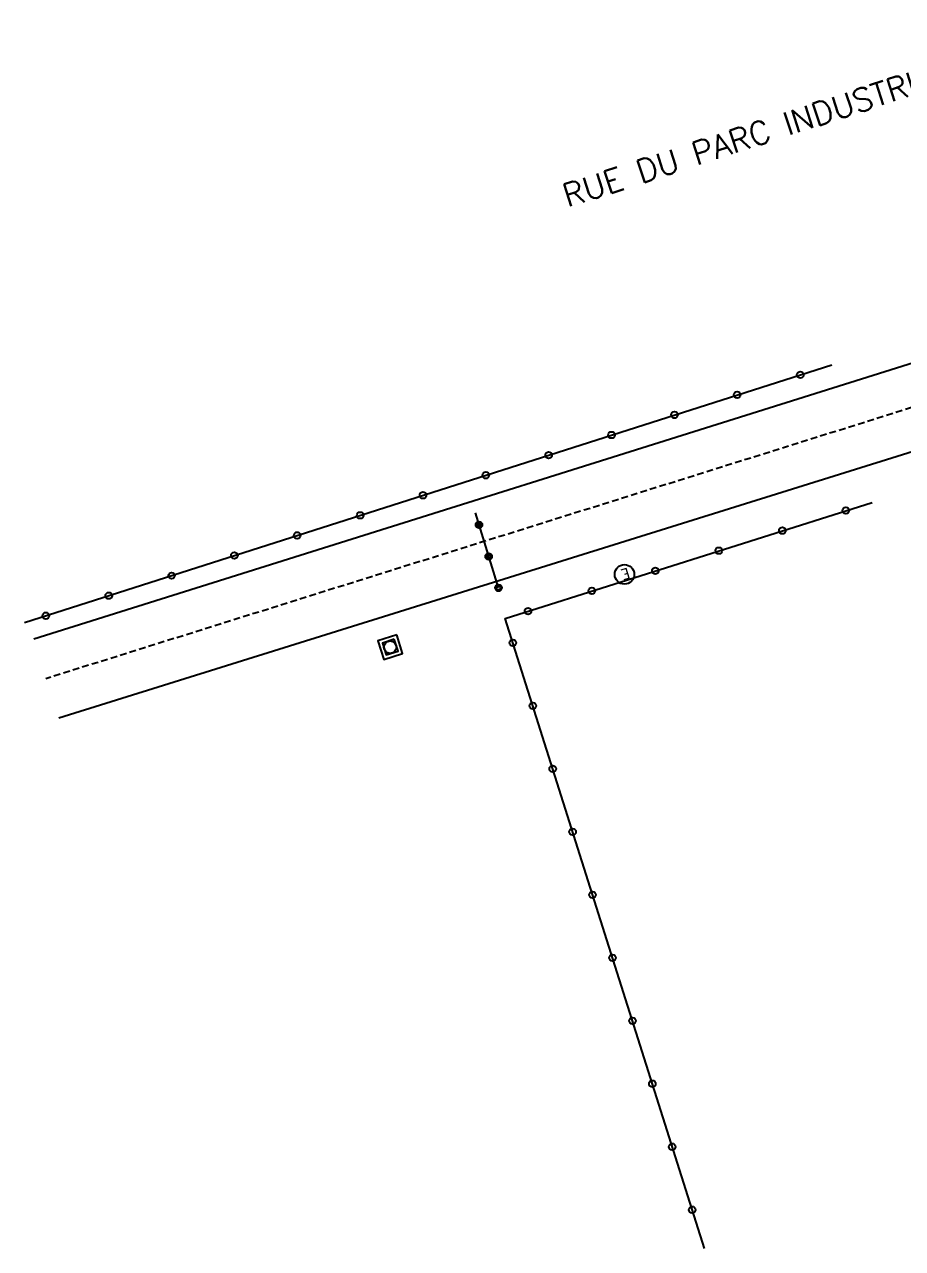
# Model space of a CAD drawing. Header units: millimetres. Extents: x 114000 to 115000, y 149000 to 150000.
# Drawn here: x 114099.3 to 114165.8, y 149517.1 to 149609.7 of the extents above; entities that cross this region are included whole.
import ezdxf
from ezdxf.enums import TextEntityAlignment as Align

# ---------------------------------------------------------------- set-up
doc = ezdxf.new("R2010")
doc.units = ezdxf.units.MM
doc.linetypes.add('DASHED', pattern=[0.75, 0.5, -0.25])
doc.layers.get('0').update_dxf_attribs({"linetype": 'CONTINUOUS'})
for name, color, linetype in [('W0001', 6, 'DASHED'), ('W0008', 7, 'CONTINUOUS'), ('W0322', 7, 'CONTINUOUS'), ('W0420', 7, 'CONTINUOUS'), ('W0471', 7, 'CONTINUOUS'), ('W0989', 7, 'CONTINUOUS')]:
    doc.layers.add(name, color=color, linetype=linetype)
doc.styles.get("Standard").update_dxf_attribs({"font": 'romans.shx', "width": 0.85})

# ---------------------------------------------------------------- blocks, each defined once
blk = doc.blocks.new('t322o')
at = {"color": 0, "linetype": 'Continuous'}
for radius in [0.25, 0.15]:
    blk.add_circle((0, 0), radius, dxfattribs=at)

msp = doc.modelspace()

# ---------------------------------------------------------------- linework, layer by layer
at = {"layer": 'W0001'}
msp.add_lwpolyline([(114248.783, 149606.507), (114100.962, 149560.234)], dxfattribs=at)
at = {"layer": 'W0008'}
for points in [[(114248.108, 149609.73), (114100.048, 149563.214)], [(114101.947, 149557.276), (114251.019, 149603.804)]]:
    msp.add_lwpolyline(points, dxfattribs=at)
at = {"layer": 'W0322'}
for points in [[(114099.347, 149564.491), (114160.422, 149583.984)], [(114150.797, 149517.125), (114135.711, 149564.797), (114163.484, 149573.578)], [(114135.204, 149567.1), (114133.462, 149572.772)]]:
    msp.add_lwpolyline(points, dxfattribs=at)
for centre, radius in [((114158.047, 149583.219), 0.251), ((114153.273, 149581.703), 0.251), ((114148.523, 149580.188), 0.251), ((114143.766, 149578.672), 0.251), ((114139.008, 149577.141), 0.251), ((114134.25, 149575.625), 0.251), ((114129.5, 149574.109), 0.251), ((114124.742, 149572.594), 0.251), ((114161.492, 149572.953), 0.251), ((114156.688, 149571.438), 0.251), ((114119.984, 149571.078), 0.251), ((114115.227, 149569.562), 0.251), ((114151.883, 149569.922), 0.251), ((114110.477, 149568.031), 0.235), ((114147.078, 149568.391), 0.251), ((114142.281, 149566.875), 0.251), ((114105.719, 149566.516), 0.251), ((114100.961, 149565), 0.251), ((114137.445, 149565.344), 0.251), ((114136.297, 149562.953), 0.251), ((114137.805, 149558.188), 0.251), ((114139.312, 149553.422), 0.251), ((114140.82, 149548.656), 0.251), ((114142.328, 149543.891), 0.251), ((114143.836, 149539.125), 0.251), ((114145.344, 149534.359), 0.251), ((114146.852, 149529.594), 0.251), ((114148.359, 149524.828), 0.251), ((114149.867, 149520.062), 0.251)]:
    msp.add_circle(centre, radius, dxfattribs=at)
at = {"layer": 'W0420'}
for points in [[(114127.508, 149563.562), (114126.078, 149563.109), (114126.531, 149561.688), (114127.961, 149562.141), (114127.508, 149563.562)], [(114127.32, 149563.219), (114126.43, 149562.922), (114126.711, 149562.031), (114127.609, 149562.328), (114127.32, 149563.219)]]:
    msp.add_lwpolyline(points, dxfattribs=at)
msp.add_circle((114127.016, 149562.625), 0.474, dxfattribs=at)
at = {"layer": 'W0471'}
msp.add_circle((114144.742, 149568.125), 0.739, dxfattribs=at)

# ---------------------------------------------------------------- block references
at = {"layer": 'W0322', "rotation": 107.0719634750239}
for p in [(114133.736, 149571.879), (114134.47, 149569.489), (114135.204, 149567.1)]:
    msp.add_blockref('t322o', p, dxfattribs=at)

# ---------------------------------------------------------------- texts
at = {"layer": 'W0471', "width": 0.99305}
msp.add_text('E', height=0.756, rotation=197.96987, dxfattribs=at).set_placement((114144.984, 149568.609), (114144.406, 149568.422), align=Align.FIT)
at = {"layer": 'W0989'}
msp.add_text('RUE DU PARC INDUSTRIEL', height=1.75, rotation=18, dxfattribs=at).set_placement((114154.706, 149601.441), align=Align.MIDDLE)

doc.saveas('drawing.dxf')
